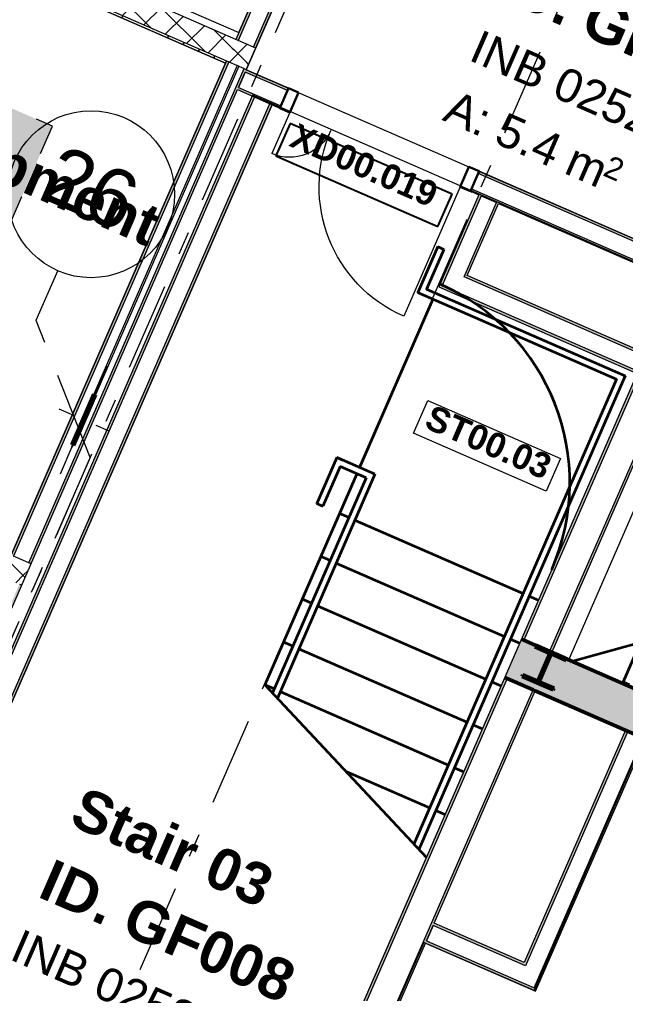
# Model space of a CAD drawing. Header units: millimetres. Extents: x -99530 to 90294, y -97212 to 56397.
# Drawn here: x 11377 to 15010, y -3239 to 2595 of the extents above; entities that cross this region are included whole.
import ezdxf
from ezdxf.enums import TextEntityAlignment as Align

# ---------------------------------------------------------------- set-up
doc = ezdxf.new("R2010")
doc.units = ezdxf.units.MM
doc.header["$MEASUREMENT"] = 0
doc.linetypes.add('Dashed', pattern=[564.444447, 282.222223, -282.222223])
doc.linetypes.add('Double Dashed', pattern=[1093.611073, 529.166651, -211.666656, 141.111112, -211.666656])
for name, color, linetype in [('A-05-M_Gross_Int_Circulation', 7, 'Continuous'), ('A-05-M_Gross_Int_WC_s', 7, 'Continuous'), ('A-15-M_Bracing', 7, 'Continuous'), ('A-15-M_Column_Int', 7, 'Continuous'), ('A-15-MG_Structural_Grid', 7, 'Continuous'), ('A-20-M_Floor_Slab', 7, 'Continuous'), ('A-25-M_Wall_Int', 7, 'Continuous'), ('A-35-M_FFE-Zone', 7, 'Continuous'), ('ArchiCAD Door Markers', 7, 'Continuous'), ('ArchiCAD Doors', 7, 'Continuous'), ('New_A-05-M_Gross_Int_Computing', 7, 'Continuous'), ('New_A-05-M_Gross_Int_Plant', 7, 'Continuous'), ('New_A-15-MG_Structural_Grid_Phase_2', 7, 'Continuous'), ('New_A-25-M_Wall_Int', 7, 'Continuous')]:
    doc.layers.add(name, color=color, linetype=linetype)
for name, color, linetype, lineweight, true_color in [('A-05-M_Gross_Int_Circulation_Pen_No__74', 7, 'Continuous', 20, 0x606060), ('A-05-M_Gross_Int_WC_s_Pen_No__74', 7, 'Continuous', 20, 0x606060), ('A-15-M_Bracing_Pen_No__28', 7, 'Continuous', 50, 0x2a2a2a), ('A-15-M_Bracing_Pen_No__81', 7, 'Continuous', 20, 0x6a6a6a), ('A-15-M_Column_Int_Pen_No__28', 7, 'Continuous', 50, 0x2a2a2a), ('A-15-MG_Structural_Grid_Pen_No__163', 7, 'Continuous', 0, 0x750077), ('A-25-M_Wall_Int_Pen_No__107', 7, 'Continuous', 15, 0xa6a6a6), ('A-25-M_Wall_Int_Pen_No__27', 7, 'Continuous', 50, 0x2a2a2a), ('A-35-M_FFE-Zone_Pen_No__74', 7, 'Continuous', 20, 0x606060), ('A-95-H_Fill_Plan.Fill_Pen_No__61', 7, 'Continuous', 20, 0x6a6a6a), ('ArchiCAD Doors_Pen_No__43', 7, 'Continuous', 30, 0x444444), ('ArchiCAD Doors_Pen_No__63', 7, 'Continuous', 20, 0x606060), ('New_A-05-M_Gross_Int_Computing_Pen_No__74', 7, 'Continuous', 20, 0x606060), ('New_A-05-M_Gross_Int_Plant_Pen_No__74', 7, 'Continuous', 20, 0x606060), ('New_A-15-MG_Structural_Grid_Phase_2_Pen_No__222', 7, 'Continuous', 13, 0x65af33), ('New_A-25-M_Wall_Int_Pen_No__107', 7, 'Continuous', 15, 0xa6a6a6)]:
    doc.layers.add(name, color=color, linetype=linetype, lineweight=lineweight, true_color=true_color)
for name, color, linetype, lineweight in [('A-15-M_Bracing_Pen_No__20', 7, 'Continuous', 0), ('A-15-M_Bracing_Pen_No__88', 8, 'Continuous', 20), ('A-20-M_Floor_Slab_Pen_No__89', 8, 'Continuous', 20), ('A-25-M_Wall_Int_Pen_No__1', 7, 'Continuous', 13), ('A-30-M_Stair_Pen_No__8', 7, 'Continuous', 35), ('A-80-M_Lift_Pen_No__8', 7, 'Continuous', 35), ('A-95-H_Fill_Plan.Fill_Pen_No__1', 7, 'Continuous', 13), ('ArchiCAD Door Markers_Pen_No__1', 7, 'Continuous', 13), ('ArchiCAD Door Markers_Pen_No__5', 7, 'Continuous', 25), ('ArchiCAD Doors_Pen_No__1', 7, 'Continuous', 13), ('ArchiCAD Zone Stamps_Pen_No__9', 7, 'Continuous', 13), ('New_A-25-M_Wall_Int_Pen_No__1', 7, 'Continuous', 13), ('New_A-95-P_Text_1_50_GA_Pen_No__1', 7, 'Continuous', 13), ('New_ArchiCAD Zone Stamps_Pen_No__6', 7, 'Continuous', 35), ('New_ArchiCAD Zone Stamps_Pen_No__9', 7, 'Continuous', 13)]:
    doc.layers.add(name, color=color, linetype=linetype, lineweight=lineweight)
doc.styles.add('GENERATED_STYLE_1', font='')
doc.styles.add('GENERATED_STYLE_2', font='')
doc.styles.add('GENERATED_STYLE_3', font='')
doc.styles.add('GENERATED_STYLE_4', font='')
doc.styles.get('GENERATED_STYLE_1').set_extended_font_data('Arial', bold=True)
doc.styles.get('GENERATED_STYLE_2').set_extended_font_data('Swis721 BT', bold=True)
doc.styles.get('GENERATED_STYLE_3').set_extended_font_data('Arial')
doc.styles.get('GENERATED_STYLE_4').set_extended_font_data('Swis721 BT')
pattern_1 = [(45, (0, 0), (-91.9239, 91.9239), []), (135, (0, 0), (91.9239, 91.9239), [])]
pattern_2 = [(42.7343, (0, 0), (-117.537, 127.2205), [0, -100]), (42.7343, (-22.04, 97.54), (-117.537, 127.2205), [0, -100])]

# ---------------------------------------------------------------- blocks, each defined once
blk = doc.blocks.new('X-ray Equipment_INB 0110_42_1', base_point=(10491.7, 1030))
at = {"layer": 'New_A-05-M_Gross_Int_Computing_Pen_No__74', "linetype": 'Continuous'}
for p, q in [((12612.2, 2333.5), (9268.8, 3791.3)), ((11333.2, -599.8), (12612.2, 2333.5))]:
    blk.add_line(p, q, dxfattribs=at)
at = {"layer": 'New_ArchiCAD Zone Stamps_Pen_No__6'}
for tag, height, style, p in [('ROOM_NAME', 250, 'GENERATED_STYLE_1', (9702.4, 2570.7)), ('zoneNameLine2', 250, 'GENERATED_STYLE_1', (9514, 2138.5)), ('ROOM_NUMBER', 200, 'GENERATED_STYLE_3', (9325.5, 1717.8)), ('measuredAreaCode', 200, 'GENERATED_STYLE_3', (9168.5, 1357.7)), ('DUMMY_649', 200, 'GENERATED_STYLE_3', (9475.9, 1223.7)), ('DUMMY_650', 200, 'GENERATED_STYLE_3', (9965.3, 1010.3)), ('DUMMY_651', 133.3, 'GENERATED_STYLE_3', (10244.6, 903.7))]:
    blk.add_attdef(tag, text='', height=height, rotation=336.44041, dxfattribs=dict(at, style=style)).set_placement(p, align=Align.TOP_LEFT)
blk = doc.blocks.new('Female WC_INB 0256_61_1', base_point=(14654.9, -5411.8))
at = {"layer": 'A-05-M_Gross_Int_WC_s_Pen_No__74', "linetype": 'Continuous'}
for p, q in [((15120.1, -1710.3), (14461.6, -3220.5)), ((13801.6, -2932.7), (12922.3, -4949.3)), ((14461.6, -3220.5), (13801.6, -2932.7))]:
    blk.add_line(p, q, dxfattribs=at)
at = {"layer": 'ArchiCAD Zone Stamps_Pen_No__9'}
for tag, height, style, p in [('ROOM_NAME', 250, 'GENERATED_STYLE_1', (14267.2, -4046.2)), ('zoneNameLine2', 250, 'GENERATED_STYLE_1', (14078.8, -4478.4)), ('ROOM_NUMBER', 200, 'GENERATED_STYLE_3', (13890.3, -4899.1)), ('measuredAreaCode', 200, 'GENERATED_STYLE_3', (13733.3, -5259.2)), ('DUMMY_649', 200, 'GENERATED_STYLE_3', (14040.7, -5393.2)), ('DUMMY_650', 200, 'GENERATED_STYLE_3', (14511.4, -5598.5)), ('DUMMY_651', 133.3, 'GENERATED_STYLE_3', (14790.7, -5705))]:
    blk.add_attdef(tag, text='', height=height, rotation=336.44041, dxfattribs=dict(at, style=style)).set_placement(p, align=Align.TOP_LEFT)
blk = doc.blocks.new('Lobby_INB 0252_62_1', base_point=(14784.7, 2078.7))
at = {"layer": 'A-35-M_FFE-Zone_Pen_No__74', "linetype": 'Continuous'}
for p, q in [((13493.3, 4028.3), (12737, 2293.8)), ((16128.7, 2879.1), (13493.3, 4028.3)), ((15372.4, 1144.7), (16128.7, 2879.1)), ((12737, 2293.8), (15372.4, 1144.7))]:
    blk.add_line(p, q, dxfattribs=at)
at = {"layer": 'ArchiCAD Zone Stamps_Pen_No__9'}
for tag, height, style, p in [('ROOM_NAME', 250, 'GENERATED_STYLE_1', (14519.1, 3390.9)), ('zoneNameLine2', 250, 'GENERATED_STYLE_1', (14330.7, 2958.8)), ('ROOM_NUMBER', 200, 'GENERATED_STYLE_3', (14142.3, 2538.1)), ('measuredAreaCode', 200, 'GENERATED_STYLE_3', (13985.2, 2178)), ('DUMMY_649', 200, 'GENERATED_STYLE_3', (14292.6, 2043.9)), ('DUMMY_650', 200, 'GENERATED_STYLE_3', (14642.2, 1891.5)), ('DUMMY_651', 133.3, 'GENERATED_STYLE_3', (14921.4, 1785))]:
    blk.add_attdef(tag, text='', height=height, rotation=336.44041, dxfattribs=dict(at, style=style)).set_placement(p, align=Align.TOP_LEFT)
blk = doc.blocks.new('Stair 03_INB 0253_63_1', base_point=(12032.2, -3307.6))
at = {"layer": 'A-05-M_Gross_Int_Circulation_Pen_No__74', "linetype": 'Continuous'}
for p, q in [((12893, 2088.7), (10185.1, -4121.5)), ((15322.2, 1029.5), (12893, 2088.7)), ((12614.2, -5180.7), (15322.2, 1029.5))]:
    blk.add_line(p, q, dxfattribs=at)
at = {"layer": 'ArchiCAD Zone Stamps_Pen_No__9'}
for tag, height, style, p in [('ROOM_NAME', 250, 'GENERATED_STYLE_1', (11766.6, -1995.3)), ('zoneNameLine2', 250, 'GENERATED_STYLE_1', (11578.2, -2427.5)), ('ROOM_NUMBER', 200, 'GENERATED_STYLE_3', (11389.7, -2848.2)), ('measuredAreaCode', 200, 'GENERATED_STYLE_3', (11232.7, -3208.3)), ('ROOM_HOLES_PRM', 200, 'GENERATED_STYLE_3', (11540.1, -3342.3)), ('DUMMY_649', 200, 'GENERATED_STYLE_3', (12029.5, -3555.7)), ('DUMMY_650', 133.3, 'GENERATED_STYLE_3', (12308.7, -3662.2))]:
    blk.add_attdef(tag, text='', height=height, rotation=336.44041, dxfattribs=dict(at, style=style)).set_placement(p, align=Align.TOP_LEFT)
blk = doc.blocks.new('Electrical Cpd_INB 0251_80_1', base_point=(11864.7, 3455))
at = {"layer": 'New_A-05-M_Gross_Int_Plant_Pen_No__74', "linetype": 'Continuous'}
for p, q in [((11174, 5038.8), (10492.5, 3475.9)), ((13373.9, 4079.6), (11174, 5038.8)), ((12692.4, 2516.7), (13373.9, 4079.6)), ((10492.5, 3475.9), (12692.4, 2516.7))]:
    blk.add_line(p, q, dxfattribs=at)
at = {"layer": 'New_ArchiCAD Zone Stamps_Pen_No__9'}
for tag, height, style, p in [('ROOM_NAME', 250, 'GENERATED_STYLE_1', (11276.1, 4908.2)), ('zoneNameLine2', 250, 'GENERATED_STYLE_1', (11087.7, 4476)), ('ROOM_NUMBER', 200, 'GENERATED_STYLE_3', (10899.2, 4055.3)), ('measuredAreaCode', 200, 'GENERATED_STYLE_3', (10742.2, 3695.2)), ('DUMMY_649', 200, 'GENERATED_STYLE_3', (11049.6, 3561.2)), ('DUMMY_650', 200, 'GENERATED_STYLE_3', (11399.1, 3408.8)), ('DUMMY_651', 133.3, 'GENERATED_STYLE_3', (11678.4, 3302.2))]:
    blk.add_attdef(tag, text='', height=height, rotation=336.44041, dxfattribs=dict(at, style=style)).set_placement(p, align=Align.TOP_LEFT)
blk = doc.blocks.new('Slab_36_1', base_point=(376.7, -362.2))
at = {"layer": 'A-20-M_Floor_Slab_Pen_No__89', "linetype": 'Continuous', "flags": 128}
blk.add_lwpolyline([(14670.1, -1241.4), (15471.5, 596.5), (17744.8, -394.7), (16943.4, -2232.6)], close=True, dxfattribs=at)
blk = doc.blocks.new('Wall_60_1', base_point=(9669.4, -4414.3))
at = {"layer": 'A-25-M_Wall_Int_Pen_No__107', "linetype": 'Continuous'}
for points in [[(12688, 2469.5), (13433.9, 4179.6), (13426.1, 4199.4), (12674.3, 2475.5)], [(12793.4, 2423.5), (13493.3, 4028.3), (13485.6, 4048), (12779.7, 2429.5)], [(12618.3, 2347.2), (11327, -613.5), (11340.8, -619.5), (12632, 2341.2)], [(12723.7, 2301.2), (11432.5, -659.5), (11446.2, -665.5), (12737.5, 2295.2)], [(11376.5, -787.8), (10414.9, -2992.7), (10428.6, -2998.7), (11390.2, -793.8)]]:
    blk.add_hatch(color=256, dxfattribs=at).paths.add_polyline_path(points)
at = {"layer": 'New_A-25-M_Wall_Int_Pen_No__107', "linetype": 'Continuous'}
h = blk.add_hatch(dxfattribs=at)
h.set_pattern_fill('Concrete_Block_0001', color=256, style=0, pattern_type=2)
h.set_pattern_definition(pattern_1)
h.paths.add_polyline_path([(12674.3, 2475.5), (12618.3, 2347.2), (12632, 2341.2), (12688, 2469.5)])
h = blk.add_hatch(dxfattribs=at)
h.set_pattern_fill('Concrete_Block_0001', color=256, style=0, pattern_type=2)
h.set_pattern_definition(pattern_1)
h.paths.add_polyline_path([(12688, 2469.5), (12632, 2341.2), (12723.7, 2301.2), (12779.7, 2429.5)])
h = blk.add_hatch(dxfattribs=at)
h.set_pattern_fill('Concrete_Block_0001', color=256, style=0, pattern_type=2)
h.set_pattern_definition(pattern_1)
h.paths.add_polyline_path([(12779.7, 2429.5), (12723.7, 2301.2), (12737.5, 2295.2), (12793.4, 2423.5)])
h = blk.add_hatch(dxfattribs=at)
h.set_pattern_fill('Concrete_Block_0001', color=256, style=0, pattern_type=2)
h.set_pattern_definition(pattern_1)
h.paths.add_polyline_path([(11340.8, -619.5), (11284.8, -747.8), (11376.5, -787.8), (11432.5, -659.5)])
h = blk.add_hatch(dxfattribs=at)
h.set_pattern_fill('Concrete_Block_0001', color=256, style=0, pattern_type=2)
h.set_pattern_definition(pattern_1)
h.paths.add_polyline_path([(11432.5, -659.5), (11376.5, -787.8), (11390.2, -793.8), (11446.2, -665.5)])
at = {"layer": 'A-25-M_Wall_Int_Pen_No__1', "linetype": 'Continuous'}
for p, q in [((13433.9, 4179.6), (12688, 2469.5)), ((12779.7, 2429.5), (13485.6, 4048)), ((12632, 2341.2), (11340.8, -619.5)), ((11432.5, -659.5), (12723.7, 2301.2))]:
    blk.add_line(p, q, dxfattribs=at)
at = {"layer": 'A-25-M_Wall_Int_Pen_No__1', "linetype": 'Continuous', "flags": 128}
for points in [[(13426.1, 4199.4), (12674.3, 2475.5)], [(12736.9, 2293.9), (13493.3, 4028.3)], [(12618.3, 2347.2), (11327, -613.5)], [(12690.9, 2188.4), (12730.9, 2280.1)], [(9978.2, -4031.3), (12684.9, 2174.7)]]:
    blk.add_lwpolyline(points, dxfattribs=at)
at = {"layer": 'New_A-25-M_Wall_Int_Pen_No__1', "linetype": 'Continuous'}
for p, q in [((12688, 2469.5), (12674.3, 2475.5)), ((12779.7, 2429.5), (12688, 2469.5)), ((12793.4, 2423.5), (12779.7, 2429.5)), ((12618.3, 2347.2), (12632, 2341.2)), ((12632, 2341.2), (12723.7, 2301.2)), ((12723.7, 2301.2), (12737.5, 2295.2)), ((11432.5, -659.5), (11340.8, -619.5)), ((11446.2, -665.5), (11432.5, -659.5)), ((11376.5, -787.8), (11390.2, -793.8))]:
    blk.add_line(p, q, dxfattribs=at)
blk = doc.blocks.new('Wall_61_1', base_point=(10185.1, -4121.5))
at = {"layer": 'A-25-M_Wall_Int_Pen_No__107', "linetype": 'Continuous'}
for points in [[(12773.9, 2140.7), (10065.9, -4069.6), (10079.7, -4075.6), (12787.6, 2134.7)], [(10185.1, -4121.5), (12893, 2088.7), (12879.3, 2094.7), (10171.3, -4115.5)]]:
    blk.add_hatch(color=256, dxfattribs=at).paths.add_polyline_path(points)
at = {"layer": 'A-25-M_Wall_Int_Pen_No__1', "linetype": 'Continuous'}
for p, q in [((12787.6, 2134.7), (10079.7, -4075.6)), ((10171.3, -4115.5), (12879.3, 2094.7))]:
    blk.add_line(p, q, dxfattribs=at)
at = {"layer": 'A-25-M_Wall_Int_Pen_No__1', "linetype": 'Continuous', "flags": 128}
for points in [[(12773.9, 2140.7), (10065.9, -4069.6)], [(12893, 2088.7), (12773.9, 2140.7)], [(10185.1, -4121.5), (12893, 2088.7)]]:
    blk.add_lwpolyline(points, dxfattribs=at)
blk = doc.blocks.new('Double Door Asymmetric 19')
at = {"layer": 'ArchiCAD Doors_Pen_No__1', "linetype": 'Continuous'}
for p, q in [((-623.4, 0), (-635.4, 0)), ((-623.4, -15), (-623.4, 0)), ((623.4, -15), (623.4, 0)), ((623.4, 0), (635.4, 0)), ((-623.4, -115), (-623.4, -15)), ((623.4, -115), (623.4, -15)), ((-623.4, -130), (-623.4, -115)), ((623.4, -130), (623.4, -115)), ((-623.4, -130), (-635.4, -130)), ((623.4, -130), (635.4, -130))]:
    blk.add_line(p, q, dxfattribs=at)
at = {"layer": 'ArchiCAD Doors_Pen_No__43', "linetype": 'Continuous'}
for p, q in [((-557.4, 0), (-623.4, 0)), ((-623.4, 0), (-623.4, -130)), ((-557.4, -130), (-557.4, 0)), ((623.4, 0), (557.4, 0)), ((557.4, 0), (557.4, -130)), ((623.4, -130), (623.4, 0)), ((-623.4, -130), (-557.4, -130)), ((557.4, -130), (623.4, -130))]:
    blk.add_line(p, q, dxfattribs=at)
at = {"layer": 'ArchiCAD Doors_Pen_No__63', "linetype": 'Continuous'}
for p, q in [((557.4, 0), (557.4, 846)), ((-557.4, 0), (-557.4, 268.9))]:
    blk.add_line(p, q, dxfattribs=at)
for centre, radius, start, end in [((557.4, 0), 846, 90, 180), ((-557.4, 0), 268.9, 0, 90)]:
    blk.add_arc(centre, radius, start, end, dxfattribs=at)
blk = doc.blocks.new('Door Stamp 17_5')
at = {"layer": 'ArchiCAD Door Markers_Pen_No__5', "linetype": 'Continuous'}
for p, q in [((529.8, -190), (-529.8, -190)), ((-529.8, -190), (-529.8, -401.8)), ((529.8, -401.8), (529.8, -190)), ((-529.8, -401.8), (529.8, -401.8)), ((-529.8, -401.8), (529.8, -401.8))]:
    blk.add_line(p, q, dxfattribs=at)
at = {"layer": 'ArchiCAD Door Markers_Pen_No__1', "style": 'GENERATED_STYLE_2'}
blk.add_attdef('AC_WIDO_ID', text='', height=150, dxfattribs=at).set_placement((-470.9, -357.2), align=Align.BOTTOM_LEFT)
blk = doc.blocks.new('Wall_62_1', base_point=(12617.7, 2345.8))
at = {"layer": 'A-25-M_Wall_Int_Pen_No__107', "linetype": 'Continuous'}
for points in [[(12736.9, 2293.9), (12730.9, 2280.1), (12983.1, 2170.1), (12989.1, 2183.9)], [(12690.9, 2188.4), (12684.9, 2174.7), (12937.1, 2064.7), (12943.1, 2078.5)], [(14132, 1685.5), (14126, 1671.8), (15366.4, 1130.9), (15372.4, 1144.7)], [(14086.1, 1580.1), (14080.1, 1566.3), (15320.4, 1025.5), (15326.4, 1039.2)]]:
    blk.add_hatch(color=256, dxfattribs=at).paths.add_polyline_path(points)
at = {"layer": 'A-25-M_Wall_Int_Pen_No__1', "linetype": 'Continuous'}
for p, q in [((12983.1, 2170.1), (12730.9, 2280.1)), ((12690.9, 2188.4), (12943.1, 2078.5)), ((12983.1, 2170.1), (12943.1, 2078.5)), ((12989.1, 2183.9), (12978.1, 2188.7)), ((12989.1, 2183.9), (12983.1, 2170.1)), ((12937.1, 2064.7), (12926.1, 2069.5)), ((12943.1, 2078.5), (12937.1, 2064.7)), ((14126, 1671.8), (14086.1, 1580.1)), ((14132, 1685.5), (14126, 1671.8)), ((15366.4, 1130.9), (14126, 1671.8)), ((14132, 1685.5), (14143, 1680.7)), ((14086.1, 1580.1), (14080.1, 1566.3)), ((14086.1, 1580.1), (15326.4, 1039.2)), ((14080.1, 1566.3), (14091.1, 1561.5))]:
    blk.add_line(p, q, dxfattribs=at)
at = {"layer": 'A-25-M_Wall_Int_Pen_No__1', "linetype": 'Continuous', "flags": 128}
for points in [[(12730.9, 2280.1), (12690.9, 2188.4)], [(12989.1, 2183.9), (12736.9, 2293.9)], [(12684.9, 2174.7), (12937.1, 2064.7)], [(15372.4, 1144.7), (14132, 1685.5)], [(14080.1, 1566.3), (14130.5, 1544.4)], [(14144.2, 1538.4), (14235.9, 1498.4)], [(14249.6, 1492.4), (15320.4, 1025.5)], [(15326.4, 1039.2), (15366.4, 1130.9)]]:
    blk.add_lwpolyline(points, dxfattribs=at)
at = {"layer": 'ArchiCAD Door Markers'}
ref = blk.add_blockref('Door Stamp 17_5', (13560.6, 1934.7), dxfattribs=dict(at, rotation=336.440386522318))
ref.add_attrib('AC_WIDO_ID', 'XD00.019', dxfattribs={"layer": 'ArchiCAD Door Markers_Pen_No__1', "color": 7, "height": 150, "rotation": 336.44039, "style": 'GENERATED_STYLE_2'}).set_placement((12968.3, 1798.8), align=Align.BOTTOM_LEFT)
at = {"layer": 'ArchiCAD Doors', "color": 251, "linetype": 'Continuous', "lineweight": 20, "true_color": 0x606060, "xscale": -0.9999999999999999, "zscale": 1000, "rotation": 156.4403865223181}
blk.add_blockref('Double Door Asymmetric 19', (13508.6, 1815.5), dxfattribs=at)
blk = doc.blocks.new('Wall_63_1', base_point=(14301.6, 1611.6))
at = {"layer": 'A-25-M_Wall_Int_Pen_No__107', "linetype": 'Continuous'}
for points in [[(14130.5, 1544.4), (13890.7, 994.4), (13910.4, 1002.1), (14144.2, 1538.4)], [(14061.8, 1061.6), (14249.6, 1492.4), (14235.9, 1498.4), (14042, 1053.8)]]:
    blk.add_hatch(color=256, dxfattribs=at).paths.add_polyline_path(points)
at = {"layer": 'A-25-M_Wall_Int_Pen_No__1', "linetype": 'Continuous'}
for p, q in [((14144.2, 1538.4), (13910.4, 1002.1)), ((14042, 1053.8), (14235.9, 1498.4))]:
    blk.add_line(p, q, dxfattribs=at)
at = {"layer": 'A-25-M_Wall_Int_Pen_No__1', "linetype": 'Continuous', "flags": 128}
for points in [[(14130.5, 1544.4), (13890.7, 994.4)], [(14235.9, 1498.4), (14144.2, 1538.4)], [(14061.8, 1061.6), (14249.6, 1492.4)]]:
    blk.add_lwpolyline(points, dxfattribs=at)
blk = doc.blocks.new('Wall_64_1', base_point=(14061.8, 1061.6))
at = {"layer": 'A-25-M_Wall_Int_Pen_No__107', "linetype": 'Continuous'}
for points in [[(15132.5, 594.7), (14061.8, 1061.6), (14042, 1053.8), (15126.5, 580.9)], [(13890.7, 994.4), (15080.6, 475.5), (15086.6, 489.3), (13910.4, 1002.1)]]:
    blk.add_hatch(color=256, dxfattribs=at).paths.add_polyline_path(points)
at = {"layer": 'A-25-M_Wall_Int_Pen_No__1', "linetype": 'Continuous'}
for p, q in [((15126.5, 580.9), (14042, 1053.8)), ((13910.4, 1002.1), (15086.6, 489.3))]:
    blk.add_line(p, q, dxfattribs=at)
at = {"layer": 'A-25-M_Wall_Int_Pen_No__1', "linetype": 'Continuous', "flags": 128}
for points in [[(15132.5, 594.7), (14061.8, 1061.6)], [(13890.7, 994.4), (15080.6, 475.5)], [(15086.6, 489.3), (15126.5, 580.9)]]:
    blk.add_lwpolyline(points, dxfattribs=at)
blk = doc.blocks.new('Wall_65_1', base_point=(12614.2, -5180.7))
at = {"layer": 'A-25-M_Wall_Int_Pen_No__107', "linetype": 'Continuous'}
for points in [[(15187.4, 720.4), (14386, -1117.5), (14399.7, -1123.4), (15201.1, 714.4)], [(15356.9, 646.5), (14555.5, -1191.4), (14569.3, -1197.4), (15370.7, 640.5)], [(14286, -1346.6), (12614.2, -5180.7), (12627.9, -5186.7), (14299.8, -1352.6)], [(14455.6, -1420.6), (12783.8, -5254.7), (12797.5, -5260.7), (14469.4, -1426.6)]]:
    blk.add_hatch(color=256, dxfattribs=at).paths.add_polyline_path(points)
at = {"layer": 'A-25-M_Wall_Int_Pen_No__107', "linetype": 'Continuous', "lineweight": 0, "true_color": 0x535353}
for points in [[(14386, -1117.5), (14286, -1346.6), (14299.8, -1352.6), (14399.7, -1123.4)], [(14399.7, -1123.4), (14299.8, -1352.6), (14455.6, -1420.6), (14555.5, -1191.4)], [(14555.5, -1191.4), (14455.6, -1420.6), (14469.4, -1426.6), (14569.3, -1197.4)]]:
    blk.add_hatch(color=251, dxfattribs=at).paths.add_polyline_path(points)
at = {"layer": 'A-25-M_Wall_Int_Pen_No__1', "linetype": 'Continuous'}
for p, q in [((15201.1, 714.4), (14399.7, -1123.4)), ((14555.5, -1191.4), (15356.9, 646.5)), ((14299.8, -1352.6), (12627.9, -5186.7)), ((12783.8, -5254.7), (14455.6, -1420.6))]:
    blk.add_line(p, q, dxfattribs=at)
at = {"layer": 'A-25-M_Wall_Int_Pen_No__1', "linetype": 'Continuous', "flags": 128}
for points in [[(14569.3, -1197.4), (15370.7, 640.5)], [(15080.6, 475.5), (12614.2, -5180.7)], [(13862.8, -2817.6), (14469.4, -1426.6)], [(13816.9, -2923), (13856.8, -2831.3)], [(12797.5, -5260.7), (13810.9, -2936.7)]]:
    blk.add_lwpolyline(points, dxfattribs=at)
at = {"layer": 'A-25-M_Wall_Int_Pen_No__27', "linetype": 'Continuous'}
for p, q in [((14399.7, -1123.4), (14386, -1117.5)), ((14555.5, -1191.4), (14399.7, -1123.4)), ((14569.3, -1197.4), (14555.5, -1191.4)), ((14286, -1346.6), (14299.8, -1352.6)), ((14299.8, -1352.6), (14455.6, -1420.6)), ((14455.6, -1420.6), (14469.4, -1426.6))]:
    blk.add_line(p, q, dxfattribs=at)
blk = doc.blocks.new('Wall_66_1', base_point=(13679.5, -2737.6))
at = {"layer": 'A-25-M_Wall_Int_Pen_No__107', "linetype": 'Continuous'}
for points in [[(14403.6, -3053.4), (13862.8, -2817.6), (13856.8, -2831.3), (14411.4, -3073.1)], [(13810.9, -2936.7), (14470.8, -3224.5), (14463.1, -3204.8), (13816.9, -2923)]]:
    blk.add_hatch(color=256, dxfattribs=at).paths.add_polyline_path(points)
at = {"layer": 'A-25-M_Wall_Int_Pen_No__1', "linetype": 'Continuous'}
for p, q in [((14411.4, -3073.1), (13856.8, -2831.3)), ((13816.9, -2923), (14463.1, -3204.8))]:
    blk.add_line(p, q, dxfattribs=at)
at = {"layer": 'A-25-M_Wall_Int_Pen_No__1', "linetype": 'Continuous', "flags": 128}
for points in [[(13856.8, -2831.3), (13816.9, -2923)], [(14403.6, -3053.4), (13862.8, -2817.6)], [(13810.9, -2936.7), (14470.8, -3224.5)]]:
    blk.add_lwpolyline(points, dxfattribs=at)
blk = doc.blocks.new('Wall_67_1', base_point=(14403.6, -3053.4))
at = {"layer": 'A-25-M_Wall_Int_Pen_No__107', "linetype": 'Continuous'}
for points in [[(15010.2, -1662.4), (14403.6, -3053.4), (14411.4, -3073.1), (15023.9, -1668.4)], [(14470.8, -3224.5), (15129.4, -1714.3), (15115.6, -1708.3), (14463.1, -3204.8)]]:
    blk.add_hatch(color=256, dxfattribs=at).paths.add_polyline_path(points)
at = {"layer": 'A-25-M_Wall_Int_Pen_No__1', "linetype": 'Continuous'}
for p, q in [((15023.9, -1668.4), (14411.4, -3073.1)), ((14463.1, -3204.8), (15115.6, -1708.3))]:
    blk.add_line(p, q, dxfattribs=at)
at = {"layer": 'A-25-M_Wall_Int_Pen_No__1', "linetype": 'Continuous', "flags": 128}
for points in [[(15010.2, -1662.4), (14403.6, -3053.4)], [(15129.4, -1714.3), (15010.2, -1662.4)], [(14470.8, -3224.5), (15129.4, -1714.3)]]:
    blk.add_lwpolyline(points, dxfattribs=at)
blk = doc.blocks.new('Wall_113_1', base_point=(14386, -1117.5))
at = {"layer": 'A-25-M_Wall_Int_Pen_No__107', "linetype": 'Continuous', "lineweight": 0, "true_color": 0x535353}
blk.add_hatch(color=251, dxfattribs=at).paths.add_polyline_path([(14469.4, -1426.6), (17160.6, -2600.1), (17035.1, -2272.6), (14569.3, -1197.4)])
at = {"layer": 'A-25-M_Wall_Int_Pen_No__27', "linetype": 'Continuous', "flags": 128}
for points in [[(17035.1, -2272.6), (14569.3, -1197.4)], [(14469.4, -1426.6), (17160.6, -2600.1)]]:
    blk.add_lwpolyline(points, dxfattribs=at)
blk = doc.blocks.new('Wall_256_1', base_point=(12674.3, 2475.5))
at = {"layer": 'A-25-M_Wall_Int_Pen_No__107', "linetype": 'Continuous'}
h = blk.add_hatch(dxfattribs=at)
h.set_pattern_fill('Concrete_Block_0001', color=256, style=0, pattern_type=2)
h.set_pattern_definition(pattern_1)
h.paths.add_polyline_path([(10474.5, 3434.7), (10346.2, 3490.7), (10290.2, 3362.3), (10418.5, 3306.4)])
at = {"layer": 'New_A-25-M_Wall_Int_Pen_No__107', "linetype": 'Continuous'}
h = blk.add_hatch(dxfattribs=at)
h.set_pattern_fill('Plaster_0001', color=256, style=0, pattern_type=2)
h.set_pattern_definition(pattern_2)
h.paths.add_polyline_path([(9304.3, 3945), (9289.3, 3951.5), (9293.3, 3934.8)])
h = blk.add_hatch(dxfattribs=at)
h.set_pattern_fill('Concrete_Block_0001', color=256, style=0, pattern_type=2)
h.set_pattern_definition(pattern_1)
h.paths.add_polyline_path([(9444.4, 3883.9), (9304.3, 3945), (9293.3, 3934.8), (9330.7, 3780.7), (9332.1, 3780.1)])
h = blk.add_hatch(dxfattribs=at)
h.set_pattern_fill('Concrete_Block_0001', color=256, style=0, pattern_type=2)
h.set_pattern_definition(pattern_1)
h.paths.add_polyline_path([(10346.2, 3490.7), (9444.4, 3883.9), (9332.1, 3780.1), (10290.2, 3362.3)])
h = blk.add_hatch(dxfattribs=at)
h.set_pattern_fill('Concrete_Block_0001', color=256, style=0, pattern_type=2)
h.set_pattern_definition(pattern_1)
h.paths.add_polyline_path([(9332.1, 3780.1), (9330.7, 3780.7), (9331.1, 3779.1)])
h = blk.add_hatch(dxfattribs=at)
h.set_pattern_fill('Plaster_0001', color=256, style=0, pattern_type=2)
h.set_pattern_definition(pattern_2)
h.paths.add_polyline_path([(9332.1, 3780.1), (9331.1, 3779.1), (9335.1, 3762.4), (9347.1, 3773.6)])
h = blk.add_hatch(dxfattribs=at)
h.set_pattern_fill('Plaster_0001', color=256, style=0, pattern_type=2)
h.set_pattern_definition([(336.4404, (0, 0), (69.2305, 158.7675), [0, -100]), (336.4404, (80.45, 59.4), (69.2305, 158.7675), [0, -100])])
h.paths.add_polyline_path([(9335.1, 3762.4), (12612.3, 2333.4), (12618.3, 2347.2), (9347.1, 3773.6)])
h = blk.add_hatch(dxfattribs=at)
h.set_pattern_fill('Concrete_Block_0001', color=256, style=0, pattern_type=2)
h.set_pattern_definition(pattern_1)
h.paths.add_polyline_path([(10418.5, 3306.4), (12618.3, 2347.2), (12674.3, 2475.5), (10474.5, 3434.7)])
at = {"layer": 'New_A-25-M_Wall_Int_Pen_No__1', "linetype": 'Continuous'}
for p, q in [((9304.3, 3945), (9293.3, 3934.8)), ((9332.1, 3780.1), (9331.1, 3779.1)), ((9332.1, 3780.1), (10290.2, 3362.3)), ((10290.2, 3362.3), (10418.5, 3306.4)), ((10418.5, 3306.4), (12618.3, 2347.2))]:
    blk.add_line(p, q, dxfattribs=at)
at = {"layer": 'New_A-25-M_Wall_Int_Pen_No__1', "linetype": 'Continuous', "flags": 128}
for points in [[(9289.3, 3951.5), (9304.3, 3945)], [(10346.2, 3490.7), (9444.4, 3883.9)], [(9335.1, 3762.4), (12612.3, 2333.4)], [(12674.3, 2475.5), (10474.5, 3434.7)], [(12612.3, 2333.4), (12618.3, 2347.2)]]:
    blk.add_lwpolyline(points, dxfattribs=at)
blk = doc.blocks.new('Column_5_1', base_point=(12630, 2187.6))
at = {"layer": 'A-15-M_Bracing_Pen_No__81', "linetype": 'Continuous', "lineweight": 0, "true_color": 0x353535}
blk.add_hatch(color=250, dxfattribs=at).paths.add_polyline_path([(11832.8, 346.8), (11823.6, 350.8), (11690.9, 46.5), (11700.1, 42.5)])
at = {"layer": 'A-15-M_Bracing_Pen_No__20', "linetype": 'Continuous'}
for p, q in [((11832.6, 359), (11903.4, 521.3)), ((11688.5, 228.7), (11615.2, 260.6)), ((11835.2, 164.7), (11908.5, 132.7)), ((11691.1, 34.4), (11620.3, -127.9))]:
    blk.add_line(p, q, dxfattribs=at)
blk.add_point((11761.8, 196.7), dxfattribs=at)
at = {"layer": 'A-15-M_Bracing_Pen_No__28', "linetype": 'Continuous'}
for p, q in [((11823.6, 350.8), (11690.9, 46.5)), ((11823.6, 350.8), (11832.8, 346.8)), ((11832.8, 346.8), (11700.1, 42.5)), ((11690.9, 46.5), (11700.1, 42.5))]:
    blk.add_line(p, q, dxfattribs=at)
at = {"layer": 'A-15-M_Bracing_Pen_No__88', "linetype": 'Continuous', "flags": 128}
for points in [[(12682, 2319.4), (11823.6, 350.8)], [(12691.2, 2315.4), (11832.8, 346.8)], [(12691.2, 2315.4), (12682, 2319.4)]]:
    blk.add_lwpolyline(points, dxfattribs=at)
blk = doc.blocks.new('Universal Columns Column 19_3')
at = {"layer": 'A-15-M_Column_Int', "linetype": 'Continuous', "lineweight": 0, "true_color": 0xffffff}
h = blk.add_hatch(dxfattribs=at)
h.set_pattern_fill('613_01__a5_STUCCO_0001', style=0, pattern_type=2)
h.set_pattern_definition([(286.3, (0, 0), (-3213820, 11866500), [3000, -14992680]), (309.93, (992000, -2522800), (-1760680, 765780), [4670, -4288600]), (111.49, (-168200, -712500), (765800, 1760700), [7100, -2708200]), (111.49, (-238700, -1062700), (765800, 1760700), [7100, -2708200]), (111.49, (-566500, -1578300), (765800, 1760700), [7100, -2708200]), (111.49, (-655700, -1708100), (765800, 1760700), [7100, -2708200]), (111.494, (-465300, -1834400), (765800, 1760700), [7100, -2708200]), (111.494, (-104200, -1931700), (765800, 1760700), [7100, -2708200]), (111.494, (257800, -2002000), (765800, 1760700), [7100, -2708200]), (183.06, (-194600, -886000), (2526450, 994900), [11200, -4282100]), (183.06, (-349700, -1079650), (2526450, 994900), [11200, -4282100]), (183.06, (116350, -2076500), (2526450, 994900), [11200, -4282100]), (111.49, (-350400, -1231700), (765800, 1760700), [7100, -2708200]), (111.49, (-502900, -1720200), (765800, 1760700), [7100, -2708200]), (111.494, (-274000, -1895900), (765800, 1760700), [7100, -2708200]), (111.494, (322000, -2155100), (765800, 1760700), [7100, -2708200]), (48.06, (-367140, -1412600), (765780, 1760680), [10500, -6061050]), (48.06, (-236400, -1671930), (765780, 1760680), [10520, -6061050]), (48.06, (-93300, -549600), (765800, 1760700), [10500, -6061050]), (48.06, (189050, -378800), (765800, 1760700), [10500, -6061050]), (48.06, (50600, -207200), (765800, 1760700), [10500, -6061050]), (48.06, (563700, -450600), (765800, 1760700), [10500, -6061050]), (48.06, (904800, -517960), (765780, 1760680), [10500, -6061050]), (48.06, (1265960, -877540), (765780, 1760680), [10500, -6061050]), (48.06, (1482600, -916100), (765780, 1760680), [10520, -6061050]), (48.06, (1273060, -1199550), (765780, 1760680), [10520, -6061050]), (48.06, (1211900, -1491860), (765780, 1760680), [10520, -6061050]), (48.06, (943500, -1689000), (765780, 1760680), [10520, -6061050]), (48.06, (1016600, -1999200), (765780, 1760680), [10520, -6061050]), (48.06, (801000, -2133260), (765780, 1760680), [10520, -6061050]), (48.06, (807600, -2293060), (765780, 1760680), [10520, -6061050]), (48.06, (630500, -2291960), (765780, 1760680), [10520, -6061050]), (48.06, (151700, -1607900), (765780, 1760680), [10520, -6061050]), (48.06, (70000, -1177460), (765780, 1760680), [10500, -6061050]), (48.06, (631750, -935800), (765780, 1760680), [10500, -6061050]), (48.06, (986700, -1181300), (765780, 1760680), [10500, -6061050]), (48.06, (850600, -1436000), (765780, 1760680), [10520, -6061050]), (48.06, (409300, -1365550), (765780, 1760680), [10500, -6061050]), (48.06, (488700, -1638000), (765780, 1760680), [10520, -6061050]), (48.06, (565600, -1787900), (765780, 1760680), [10520, -6061050]), (48.06, (297900, -886800), (765780, 1760680), [10500, -6061050]), (48.06, (277700, -629950), (765800, 1760700), [10500, -6061050]), (111.494, (551400, -2107800), (765800, 1760700), [7100, -2708200]), (111.494, (998900, -2140500), (765800, 1760700), [7100, -2708200]), (111.49, (707000, -1598400), (765800, 1760700), [7100, -2708200]), (111.494, (1193500, -1658100), (765800, 1760700), [7100, -2708200]), (111.49, (691100, -1191600), (765800, 1760700), [7100, -2708200]), (111.49, (1263300, -1334100), (765800, 1760700), [7100, -2708200]), (111.49, (979600, -866500), (765800, 1760700), [7100, -2708200]), (111.49, (1307600, -730700), (765800, 1760700), [7100, -2708200]), (111.49, (640400, -526600), (765800, 1760700), [7100, -2708200]), (111.49, (694500, -717200), (765800, 1760700), [7100, -2708200]), (111.49, (314700, -283700), (765800, 1760700), [7100, -2708200]), (111.49, (167600, -528500), (765800, 1760700), [7100, -2708200]), (111.49, (12400, -430600), (765800, 1760700), [7100, -2708200]), (111.49, (67100, -748000), (765800, 1760700), [7100, -2708200]), (111.49, (344000, -1091200), (765800, 1760700), [7100, -2708200]), (111.49, (29600, -939300), (765800, 1760700), [7100, -2708200]), (111.49, (438400, -757700), (765800, 1760700), [7100, -2708200]), (111.49, (-42600, -1373600), (765800, 1760700), [7100, -2708200]), (169.023, (65740, -1702860), (-7808487, 1302433), [10530, -17691000]), (169.023, (1133700, -1883880), (-7808487, 1302433), [10530, -17691000]), (169.023, (1445740, -1224800), (-7808487, 1302433), [10530, -17691000]), (169.023, (1047320, -1405880), (-7808487, 1302433), [10530, -17691000]), (169.023, (180300, -1357830), (-7808487, 1302433), [10530, -17691000]), (169.023, (-432670, -1577200), (-7808487, 1302433), [10530, -17691000]), (169.023, (223600, -966600), (-7808487, 1302433), [10530, -17691000]), (169.023, (1136430, -1014340), (-7808487, 1302433), [10530, -17691000]), (169.023, (1524220, -1021000), (-7808487, 1302433), [10530, -17691000]), (169.023, (1135220, -608810), (-7808487, 1302433), [10530, -17691000]), (169.023, (893470, -721350), (-7808487, 1302433), [10530, -17691000]), (169.023, (840820, -1017380), (-7808487, 1302433), [10530, -17691000]), (169.023, (46180, -1841170), (-7808487, 1302433), [10530, -17691000]), (169.023, (407640, -1861700), (-7808487, 1302433), [10530, -17691000]), (169.023, (845750, -1951000), (-7808487, 1302433), [10530, -17691000]), (48.06, (1350950, -1429200), (765780, 1760680), [10520, -6061050]), (48.06, (1140700, -2005970), (765780, 1760680), [10520, -6061050]), (48.06, (978100, -2309850), (765780, 1760680), [10520, -6061050]), (48.06, (198750, -158600), (765800, 1760700), [10500, -6061050]), (48.06, (458460, -261400), (765800, 1760700), [10500, -6061050]), (48.06, (772750, -448730), (765780, 1760680), [10500, -6061050]), (48.06, (1481360, -686060), (765780, 1760680), [10520, -6061050]), (48.06, (1667650, -817700), (765780, 1760680), [10520, -6061050]), (48.06, (1651400, -901750), (765780, 1760680), [10520, -6061050])])
h.paths.add_polyline_path([(-101.8, -101.6), (101.8, -101.6), (101.8, -90.6), (3.6, -90.6), (3.6, 90.6), (101.8, 90.6), (101.8, 101.6), (-101.8, 101.6), (-101.8, 90.6), (-3.6, 90.6), (-3.6, -90.6), (-101.8, -90.6)])
at = {"layer": 'A-15-M_Column_Int_Pen_No__28', "linetype": 'Continuous'}
for p, q in [((101.8, 101.6), (-101.8, 101.6)), ((-101.8, 101.6), (-101.8, 90.6)), ((-101.8, 90.6), (-3.6, 90.6)), ((-3.6, 90.6), (-3.6, -90.6)), ((3.6, -90.6), (3.6, 90.6)), ((3.6, 90.6), (101.8, 90.6)), ((101.8, 90.6), (101.8, 101.6)), ((-3.6, -90.6), (-101.8, -90.6)), ((-101.8, -90.6), (-101.8, -101.6)), ((-101.8, -101.6), (101.8, -101.6)), ((101.8, -90.6), (3.6, -90.6)), ((101.8, -101.6), (101.8, -90.6))]:
    blk.add_line(p, q, dxfattribs=at)
blk = doc.blocks.new('Standard grid marker')
at = {"layer": 'A-15-MG_Structural_Grid_Pen_No__163', "linetype": 'Double Dashed'}
blk.add_line((1000, 0), (29726, 0), dxfattribs=at)
at = {"layer": 'A-15-MG_Structural_Grid_Pen_No__163', "style": 'GENERATED_STYLE_4'}
for tag, p in [('AC_MarkerText_1_0', (-500, 41.2)), ('AC_MarkerText_1_1', (31226, 41.2))]:
    blk.add_attdef(tag, text='', height=350, rotation=90, dxfattribs=at).set_placement(p, align=Align.MIDDLE_CENTER)
blk = doc.blocks.new('Standard grid marker_43')
at = {"layer": 'New_A-15-MG_Structural_Grid_Phase_2_Pen_No__222', "linetype": 'Double Dashed'}
for p, q in [((948.6, 0), (323.6, -625)), ((948.6, 0), (36650.5, 0)), ((323.6, -625), (0, -625))]:
    blk.add_line(p, q, dxfattribs=at)
at = {"layer": 'New_A-15-MG_Structural_Grid_Phase_2_Pen_No__222', "linetype": 'Continuous'}
blk.add_circle((-500, -625), 500, dxfattribs=at)
at = {"layer": 'New_A-15-MG_Structural_Grid_Phase_2_Pen_No__222', "linetype": 'Double Dashed'}
blk.add_point((948.6, 0), dxfattribs=at)
at = {"layer": 'New_A-15-MG_Structural_Grid_Phase_2_Pen_No__222', "style": 'GENERATED_STYLE_4'}
for tag, p in [('AC_MarkerText_1_0', (-500, -588.3)), ('AC_MarkerText_1_1', (38099.1, -588.3))]:
    blk.add_attdef(tag, text='', height=350, rotation=90, dxfattribs=at).set_placement(p, align=Align.MIDDLE_CENTER)

msp = doc.modelspace()

# ---------------------------------------------------------------- hatches: boundary and pattern name
at = {"layer": 'A-95-H_Fill_Plan.Fill_Pen_No__61', "linetype": 'Continuous', "lineweight": 0, "true_color": 0x1a1a1a}
msp.add_hatch(color=179, dxfattribs=at).paths.add_polyline_path([(9342, 1838.8), (11175.3, 1039.4), (11575, 1956), (9741.7, 2755.4)])

# ---------------------------------------------------------------- linework, layer by layer
at = {"layer": 'A-30-M_Stair_Pen_No__8', "linetype": 'Continuous'}
for p, q in [((13884.1, 1234.2), (13920.7, 1218.2)), ((13855.8, 919.2), (13416.2, -89.1)), ((13278.7, -29.1), (13315.3, -45.1)), ((13400.2, -125.8), (12848.6, -1390.7)), ((13351.2, -388.1), (13296.3, -364.1)), ((13387.9, -404.1), (14396.2, -843.7)), ((13239.3, -644.7), (13184.3, -620.8)), ((13276, -660.7), (14284.3, -1100.4)), ((14432.9, -859.7), (14487.9, -883.7)), ((13127.4, -901.4), (13072.4, -877.4)), ((13164.1, -917.4), (14172.4, -1357.1)), ((13015.5, -1158.1), (12960.5, -1134.1)), ((14321, -1116.4), (14376, -1140.4)), ((13052.2, -1174), (14060.5, -1613.7)), ((12903.6, -1414.7), (12848.6, -1390.7)), ((12848.6, -1390.7), (13816.4, -2423.7)), ((14209.1, -1373), (14264.1, -1397)), ((12940.2, -1430.7), (13948.6, -1870.4)), ((14097.1, -1629.7), (14152.1, -1653.7)), ((13332.5, -1907.2), (13836.6, -2127)), ((13985.2, -1886.4), (14040.2, -1910.3)), ((13873.3, -2143), (13928.3, -2167))]:
    msp.add_line(p, q, dxfattribs=at)
at = {"layer": 'A-30-M_Stair_Pen_No__8', "linetype": 'Continuous', "flags": 128}
for points in [[(13884.1, 1234.2), (13764.2, 959.2), (14955.8, 439.6)], [(13920.7, 1218.2), (13816.8, 979.9), (15008.5, 460.2)], [(14955.8, 439.6), (13741.9, -2344.2)], [(15008.5, 460.2), (13771.7, -2376)], [(13278.7, -29.1), (13158.8, -304.1), (13195.4, -320.1)], [(13507.8, -129.1), (13278.7, -29.1)], [(13299.3, -81.8), (13195.4, -320.1)], [(13455.2, -149.7), (13299.3, -81.8)], [(13455.2, -149.7), (12893.3, -1438.4)], [(13507.8, -129.1), (12923, -1470.2)]]:
    msp.add_lwpolyline(points, dxfattribs=at)
at = {"layer": 'A-30-M_Stair_Pen_No__8', "linetype": 'Continuous'}
msp.add_arc((13376.2, -180.8), 1300, 336.44041, 66.44041, dxfattribs=at)
at = {"layer": 'A-80-M_Lift_Pen_No__8', "linetype": 'Continuous'}
for p, q in [((17764.8, -403.4), (14690.1, -1250)), ((15114, -1101), (14995.5, -1372.8)), ((14995.5, -1372.8), (15032.1, -1388.8))]:
    msp.add_line(p, q, dxfattribs=at)
at = {"layer": 'A-95-H_Fill_Plan.Fill_Pen_No__1', "linetype": 'Dashed', "flags": 128}
msp.add_lwpolyline([(9342, 1838.8), (11175.3, 1039.4), (11575, 1956), (9741.7, 2755.4)], close=True, dxfattribs=at)
at = {"layer": 'New_A-95-P_Text_1_50_GA_Pen_No__1', "linetype": 'Continuous', "flags": 128}
msp.add_lwpolyline([(13824.7, 312.9), (14619.6, -33.7), (14534.2, -229.7), (13739.2, 117)], close=True, dxfattribs=at)

# ---------------------------------------------------------------- block references
at = {"layer": 'A-05-M_Gross_Int_Circulation', "linetype": 'Continuous'}
ref = msp.add_blockref('Stair 03_INB 0253_63_1', (12032.2, -3307.6), dxfattribs=at)
ref.add_attrib('ROOM_NAME', 'Stair 03', dxfattribs={"layer": 'ArchiCAD Zone Stamps_Pen_No__9', "color": 7, "height": 250, "rotation": 336.44041, "style": 'GENERATED_STYLE_1'}).set_placement((11766.6, -1995.3), align=Align.TOP_LEFT)
ref.add_attrib('ROOM_NUMBER', 'INB 0253', dxfattribs={"layer": 'ArchiCAD Zone Stamps_Pen_No__9', "color": 7, "height": 200, "rotation": 336.44041, "style": 'GENERATED_STYLE_3'}).set_placement((11389.7, -2848.2), align=Align.TOP_LEFT)
ref.add_attrib('zoneNameLine2', 'ID. GF008', dxfattribs={"layer": 'ArchiCAD Zone Stamps_Pen_No__9', "color": 7, "height": 250, "rotation": 336.44041, "style": 'GENERATED_STYLE_1'}).set_placement((11578.2, -2427.5), align=Align.TOP_LEFT)
at = {"layer": 'A-05-M_Gross_Int_WC_s', "linetype": 'Continuous'}
msp.add_blockref('Female WC_INB 0256_61_1', (14654.9, -5411.8), dxfattribs=at)
at = {"layer": 'A-15-M_Bracing', "color": 250, "lineweight": 50, "true_color": 0x2a2a2a}
msp.add_blockref('Column_5_1', (12630, 2187.6), dxfattribs=at)
at = {"layer": 'A-15-M_Column_Int', "linetype": 'Continuous', "zscale": 1000, "rotation": 156.4404149906862}
msp.add_blockref('Universal Columns Column 19_3', (14524.5, -1287), dxfattribs=at)
at = {"layer": 'A-15-MG_Structural_Grid', "color": 8, "linetype": 'Continuous', "lineweight": 15, "zscale": 1000, "rotation": 246.440411583993}
for p in [(20514.7, 19955.4), (21889.7, 19355.8)]:
    msp.add_blockref('Standard grid marker', p, dxfattribs=at)
at = {"layer": 'A-20-M_Floor_Slab', "color": 8, "linetype": 'Continuous', "lineweight": 20}
msp.add_blockref('Slab_36_1', (376.7, -362.2), dxfattribs=at)
at = {"layer": 'A-25-M_Wall_Int', "color": 250, "lineweight": 50, "true_color": 0x2a2a2a}
for name, p in [('Wall_60_1', (9669.4, -4414.3)), ('Wall_65_1', (12614.2, -5180.7)), ('Wall_62_1', (12617.7, 2345.8)), ('Wall_61_1', (10185.1, -4121.5)), ('Wall_63_1', (14301.6, 1611.6)), ('Wall_64_1', (14061.8, 1061.6)), ('Wall_113_1', (14386, -1117.5)), ('Wall_67_1', (14403.6, -3053.4)), ('Wall_66_1', (13679.5, -2737.6))]:
    msp.add_blockref(name, p, dxfattribs=at)
at = {"layer": 'A-35-M_FFE-Zone', "linetype": 'Continuous'}
ref = msp.add_blockref('Lobby_INB 0252_62_1', (14784.7, 2078.7), dxfattribs=at)
ref.add_attrib('ROOM_NAME', 'Lobby', dxfattribs={"layer": 'ArchiCAD Zone Stamps_Pen_No__9', "color": 7, "height": 250, "rotation": 336.44041, "style": 'GENERATED_STYLE_1'}).set_placement((14519.1, 3390.9), align=Align.TOP_LEFT)
ref.add_attrib('ROOM_NUMBER', 'INB 0252', dxfattribs={"layer": 'ArchiCAD Zone Stamps_Pen_No__9', "color": 7, "height": 200, "rotation": 336.44041, "style": 'GENERATED_STYLE_3'}).set_placement((14142.3, 2538.1), align=Align.TOP_LEFT)
ref.add_attrib('zoneNameLine2', 'ID. GF007', dxfattribs={"layer": 'ArchiCAD Zone Stamps_Pen_No__9', "color": 7, "height": 250, "rotation": 336.44041, "style": 'GENERATED_STYLE_1'}).set_placement((14330.7, 2958.8), align=Align.TOP_LEFT)
ref.add_attrib('measuredAreaCode', 'A: ', dxfattribs={"layer": 'ArchiCAD Zone Stamps_Pen_No__9', "color": 7, "height": 200, "rotation": 336.44041, "style": 'GENERATED_STYLE_3'}).set_placement((13985.2, 2178), align=Align.TOP_LEFT)
ref.add_attrib('DUMMY_649', '5.4', dxfattribs={"layer": 'ArchiCAD Zone Stamps_Pen_No__9', "color": 7, "height": 200, "rotation": 336.44041, "style": 'GENERATED_STYLE_3'}).set_placement((14292.6, 2043.9), align=Align.TOP_LEFT)
ref.add_attrib('DUMMY_650', ' m', dxfattribs={"layer": 'ArchiCAD Zone Stamps_Pen_No__9', "color": 7, "height": 200, "rotation": 336.44041, "style": 'GENERATED_STYLE_3'}).set_placement((14642.2, 1891.5), align=Align.TOP_LEFT)
ref.add_attrib('DUMMY_651', '2', dxfattribs={"layer": 'ArchiCAD Zone Stamps_Pen_No__9', "color": 7, "height": 133.3, "rotation": 336.44041, "style": 'GENERATED_STYLE_3'}).set_placement((14921.4, 1785), align=Align.TOP_LEFT)
at = {"layer": 'New_A-05-M_Gross_Int_Computing', "linetype": 'Continuous'}
ref = msp.add_blockref('X-ray Equipment_INB 0110_42_1', (10491.7, 1030), dxfattribs=at)
ref.add_attrib('ROOM_NAME', 'X-ray Equipment', dxfattribs={"layer": 'New_ArchiCAD Zone Stamps_Pen_No__6', "color": 7, "height": 250, "rotation": 336.44041, "style": 'GENERATED_STYLE_1'}).set_placement((9702.4, 2570.7), align=Align.TOP_LEFT)
at = {"layer": 'New_A-05-M_Gross_Int_Plant', "linetype": 'Continuous'}
ref = msp.add_blockref('Electrical Cpd_INB 0251_80_1', (11864.7, 3455), dxfattribs=at)
ref.add_attrib('ROOM_NAME', 'Electrical Cpd', dxfattribs={"layer": 'New_ArchiCAD Zone Stamps_Pen_No__9', "color": 7, "height": 250, "rotation": 336.44041, "style": 'GENERATED_STYLE_1'}).set_placement((11276.1, 4908.2), align=Align.TOP_LEFT)
ref.add_attrib('ROOM_NUMBER', 'INB 0251', dxfattribs={"layer": 'New_ArchiCAD Zone Stamps_Pen_No__9', "color": 7, "height": 200, "rotation": 336.44041, "style": 'GENERATED_STYLE_3'}).set_placement((10899.2, 4055.3), align=Align.TOP_LEFT)
ref.add_attrib('zoneNameLine2', 'ID. GF????', dxfattribs={"layer": 'New_ArchiCAD Zone Stamps_Pen_No__9', "color": 7, "height": 250, "rotation": 336.44041, "style": 'GENERATED_STYLE_1'}).set_placement((11087.7, 4476), align=Align.TOP_LEFT)
ref.add_attrib('measuredAreaCode', 'A: ', dxfattribs={"layer": 'New_ArchiCAD Zone Stamps_Pen_No__9', "color": 7, "height": 200, "rotation": 336.44041, "style": 'GENERATED_STYLE_3'}).set_placement((10742.2, 3695.2), align=Align.TOP_LEFT)
ref.add_attrib('DUMMY_649', '4.1', dxfattribs={"layer": 'New_ArchiCAD Zone Stamps_Pen_No__9', "color": 7, "height": 200, "rotation": 336.44041, "style": 'GENERATED_STYLE_3'}).set_placement((11049.6, 3561.2), align=Align.TOP_LEFT)
ref.add_attrib('DUMMY_650', ' m', dxfattribs={"layer": 'New_ArchiCAD Zone Stamps_Pen_No__9', "color": 7, "height": 200, "rotation": 336.44041, "style": 'GENERATED_STYLE_3'}).set_placement((11399.1, 3408.8), align=Align.TOP_LEFT)
ref.add_attrib('DUMMY_651', '2', dxfattribs={"layer": 'New_ArchiCAD Zone Stamps_Pen_No__9', "color": 7, "height": 133.3, "rotation": 336.44041, "style": 'GENERATED_STYLE_3'}).set_placement((11678.4, 3302.2), align=Align.TOP_LEFT)
at = {"layer": 'New_A-15-MG_Structural_Grid_Phase_2', "color": 8, "linetype": 'Continuous', "lineweight": 15}
ref = msp.add_blockref('Standard grid marker_43', (12179.5, 840.1), dxfattribs=dict(at, zscale=1000, rotation=246.440411583993))
ref.add_attrib('AC_MarkerText_1', '26', dxfattribs={"layer": 'New_A-15-MG_Structural_Grid_Phase_2_Pen_No__222', "color": 85, "true_color": 0x65af33, "height": 350, "rotation": 336.44041, "style": 'GENERATED_STYLE_4'}).set_placement((11806.4, 1584.9), align=Align.MIDDLE_CENTER)
at = {"layer": 'New_A-25-M_Wall_Int', "color": 250, "lineweight": 50, "true_color": 0x2a2a2a}
msp.add_blockref('Wall_256_1', (12674.3, 2475.5), dxfattribs=at)

# ---------------------------------------------------------------- texts
at = {"layer": 'New_A-95-P_Text_1_50_GA_Pen_No__1', "linetype": 'Continuous', "insert": (14219.2, 132.9), "char_height": 150, "attachment_point": 2, "rotation": 336.44041, "style": 'GENERATED_STYLE_2'}
msp.add_mtext('\\A1;{\\fSwis721 BT|b1|i0|c0|p34;ST00.03}', dxfattribs=at)

doc.saveas('drawing.dxf')
